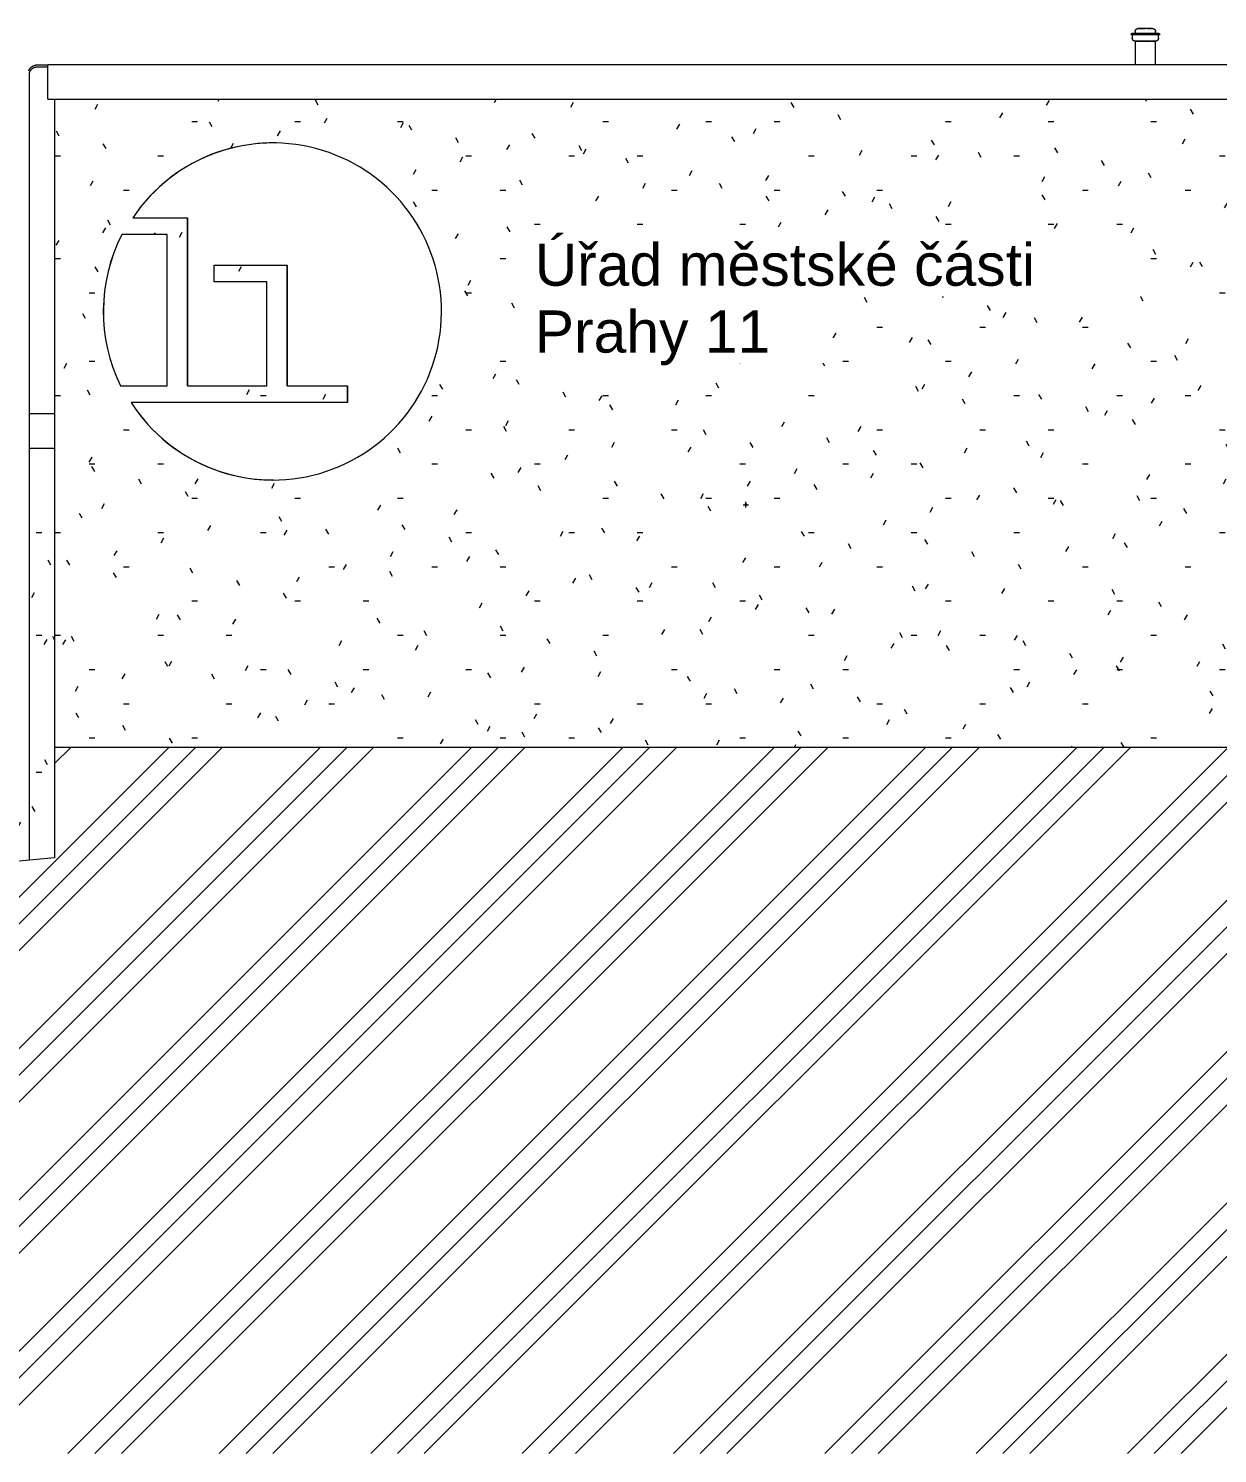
# Model space of a CAD drawing. Header units: millimetres. Extents: x -17526 to 472153, y -45352 to 20466.
# Drawn here: x 281942 to 288996, y -2010 to 6445 of the extents above; entities that cross this region are included whole.
import ezdxf

# ---------------------------------------------------------------- set-up
doc = ezdxf.new("R2010")
doc.units = ezdxf.units.MM
for name, color, linetype, lineweight in [('A-DETL-GENF', 92, 'Continuous', 9), ('A-DETL-THIN', 151, 'Continuous', 9), ('A-GENM', 13, 'Continuous', 9), ('A-ROOF-OTLN', 132, 'Continuous', 9), ('A-WALL', 113, 'Continuous', 9), ('A-WALL-PATT', 111, 'Continuous', 9), ('E-POWR-CNDT', 130, 'Continuous', 9), ('E-POWR-CNTR', 130, 'Continuous', 9), ('E-POWR-DROP', 130, 'Continuous', 9), ('G-ANNO-TEXT', 231, 'Continuous', 9), ('M-HVAC-CDFF', 50, 'Continuous', 9)]:
    doc.layers.add(name, color=color, linetype=linetype, lineweight=lineweight)
doc.styles.add('Arial_3', font='arial.ttf', dxfattribs={"height": 250})

# ---------------------------------------------------------------- blocks, each defined once
blk = doc.blocks.new('Obecné modely 3 - Obecné modely 1-1808111-S-Nový')
at = {"layer": 'A-GENM', "color": 11}
for p, q in [((-47650.1, 5766.4), (-47650.3, 5766.4)), ((-48481.7, 5322.1), (-48481.5, 5322.1)), ((-48481.5, 5322.1), (-48156.9, 5322.1)), ((-48157.1, 4325.5), (-48157.1, 5322.1)), ((-48156.9, 5322.1), (-48156.9, 4325.5)), ((-48547.3, 5222.1), (-48547.1, 5222.1)), ((-48276.9, 5222.1), (-48547.1, 5222.1)), ((-48276.9, 4325.1), (-48276.9, 5222.1)), ((-47997.8, 4941.4), (-47997.8, 5041.4)), ((-47997.8, 5041.4), (-47566, 5041.4)), ((-47566.2, 4325.5), (-47566.2, 5041.4)), ((-47566, 5041.4), (-47566, 4325.5)), ((-47686, 4941.4), (-47997.8, 4941.4)), ((-47686, 4325.5), (-47686, 4941.4)), ((-48554.5, 4325.1), (-48554.3, 4325.1)), ((-48554.3, 4325.1), (-48276.9, 4325.1)), ((-48157.1, 4325.5), (-48156.9, 4325.5)), ((-48156.9, 4325.5), (-47686, 4325.5)), ((-47566.2, 4325.5), (-47566, 4325.5)), ((-47566, 4325.5), (-47208.1, 4325.5)), ((-47208.3, 4225.5), (-47208.3, 4325.5)), ((-47208.1, 4325.5), (-47208.1, 4225.5)), ((-48491.2, 4225.5), (-48491.4, 4225.5)), ((-47208.1, 4225.5), (-48491.2, 4225.5)), ((-47650.3, 3766.4), (-47650.1, 3766.4))]:
    blk.add_line(p, q, dxfattribs=at)
for centre, major_axis, start_param, end_param in [((-47650.1, 4766.4), (0, 1000), 2.142237, 7.264721), ((-47650.3, 4766.4), (0, 1000), 6.262496, 6.373854), ((-47650.3, 4766.4), (0, 1000), 0.202027, 0.981536), ((-47650.3, 4766.4), (0, 1006.1), 1.100689, 2.024868), ((-47650.1, 4766.4), (0, 1006.1), 1.100689, 2.024868), ((-47650.3, 4766.4), (0, 1000), 2.142237, 2.921745), ((-47650.3, 4766.4), (0, 1000), 3.033104, 3.144462)]:
    blk.add_ellipse(centre, major_axis=major_axis, ratio=0.999977, start_param=start_param, end_param=end_param, dxfattribs=at)
blk = doc.blocks.new('Komín8 - Komín8-2014626-S-Nový')
at = {"layer": 'M-HVAC-CDFF'}
for p, q in [((-42534.1, 6427.7), (-42534.1, 6415.4)), ((-42414.1, 6415.4), (-42414.1, 6427.7)), ((-42559.1, 6410), (-42394.3, 6410)), ((-42551.8, 6410), (-42551.8, 6387.7)), ((-42534.1, 6415.4), (-42531.8, 6415.4)), ((-42534.1, 6370), (-42534.1, 6229.6)), ((-42487.5, 6370), (-42534.1, 6370)), ((-42463.5, 6370), (-42486.6, 6370)), ((-42439.3, 6370), (-42460.8, 6370)), ((-42414.1, 6370), (-42436.4, 6370)), ((-42416.5, 6415.4), (-42414.1, 6415.4)), ((-42414.1, 6229.6), (-42414.1, 6370)), ((-42396.5, 6387.7), (-42396.5, 6410)), ((-42393.2, 6410), (-42389.1, 6410))]:
    blk.add_line(p, q, dxfattribs=at)
at = {"layer": 'M-HVAC-CDFF', "flags": 128}
for points in [[(-42534.1, 6427.7), (-42534.1, 6428.4), (-42534.1, 6429.1), (-42534, 6429.8), (-42533.9, 6430.5), (-42533.8, 6431.2), (-42533.6, 6431.9), (-42533.5, 6432.6), (-42533.2, 6433.3), (-42533, 6433.9), (-42532.7, 6434.6), (-42532.5, 6435.2), (-42532.1, 6435.9), (-42531.8, 6436.5), (-42531.4, 6437.1), (-42531.1, 6437.7), (-42530.6, 6438.3), (-42530.2, 6438.8), (-42529.8, 6439.4), (-42529.3, 6439.9), (-42528.8, 6440.4), (-42528.3, 6440.9), (-42527.7, 6441.3), (-42527.2, 6441.8), (-42526.6, 6442.2), (-42526, 6442.6), (-42525.4, 6443), (-42524.8, 6443.3), (-42524.2, 6443.6), (-42523.5, 6443.9), (-42522.9, 6444.2), (-42522.2, 6444.4), (-42521.5, 6444.7), (-42520.9, 6444.8), (-42520.2, 6445), (-42519.5, 6445.1), (-42518.8, 6445.2), (-42518.1, 6445.3), (-42517.4, 6445.4), (-42516.7, 6445.4), (-42516.5, 6445.4)], [(-42516.5, 6445.4), (-42516.4, 6445.4), (-42516.3, 6445.4), (-42516.2, 6445.4), (-42515.9, 6445.4), (-42515.6, 6445.4), (-42515.3, 6445.4), (-42514.8, 6445.4), (-42514.3, 6445.4), (-42513.8, 6445.4), (-42513.1, 6445.4), (-42512.4, 6445.4), (-42511.7, 6445.4), (-42510.9, 6445.4), (-42510, 6445.4), (-42509.1, 6445.4), (-42508.1, 6445.4), (-42507.1, 6445.4), (-42506, 6445.4), (-42504.8, 6445.4), (-42503.6, 6445.4), (-42502.4, 6445.4), (-42501.1, 6445.4), (-42499.8, 6445.4), (-42498.4, 6445.4), (-42497, 6445.4), (-42495.6, 6445.4), (-42494.1, 6445.4), (-42492.6, 6445.4), (-42491, 6445.4), (-42489.5, 6445.4), (-42487.9, 6445.4), (-42486.3, 6445.4), (-42484.6, 6445.4), (-42483, 6445.4), (-42481.3, 6445.4), (-42479.7, 6445.4), (-42478, 6445.4), (-42476.3, 6445.4), (-42474.6, 6445.4)], [(-42431.8, 6445.4), (-42431.9, 6445.4), (-42432, 6445.4), (-42432.1, 6445.4), (-42432.4, 6445.4), (-42432.7, 6445.4), (-42433, 6445.4), (-42433.5, 6445.4), (-42434, 6445.4), (-42434.5, 6445.4), (-42435.2, 6445.4), (-42435.9, 6445.4), (-42436.6, 6445.4), (-42437.4, 6445.4), (-42438.3, 6445.4), (-42439.2, 6445.4), (-42440.2, 6445.4), (-42441.2, 6445.4), (-42442.3, 6445.4), (-42443.5, 6445.4), (-42444.7, 6445.4), (-42445.9, 6445.4), (-42447.2, 6445.4), (-42448.5, 6445.4), (-42449.9, 6445.4), (-42451.3, 6445.4), (-42452.7, 6445.4), (-42454.2, 6445.4), (-42455.7, 6445.4), (-42457.2, 6445.4), (-42458.8, 6445.4), (-42460.4, 6445.4), (-42462, 6445.4), (-42463.6, 6445.4), (-42465.3, 6445.4), (-42467, 6445.4), (-42468.6, 6445.4), (-42470.3, 6445.4), (-42472, 6445.4), (-42473.7, 6445.4), (-42475.4, 6445.4), (-42477.1, 6445.4), (-42478.8, 6445.4), (-42480.4, 6445.4), (-42482.1, 6445.4), (-42483.8, 6445.4), (-42485.4, 6445.4), (-42487, 6445.4), (-42488.6, 6445.4), (-42490.2, 6445.4), (-42491.8, 6445.4), (-42493.3, 6445.4), (-42494.8, 6445.4), (-42496.2, 6445.4), (-42497.7, 6445.4), (-42499.1, 6445.4), (-42500.4, 6445.4), (-42501.7, 6445.4), (-42503, 6445.4), (-42504.2, 6445.4), (-42505.4, 6445.4), (-42506.5, 6445.4), (-42507.5, 6445.4), (-42508.5, 6445.4), (-42509.5, 6445.4), (-42510.4, 6445.4), (-42511.3, 6445.4), (-42512, 6445.4), (-42512.8, 6445.4), (-42513.4, 6445.4), (-42514, 6445.4), (-42514.6, 6445.4), (-42515, 6445.4), (-42515.4, 6445.4), (-42515.8, 6445.4), (-42516, 6445.4), (-42516.2, 6445.4), (-42516.4, 6445.4), (-42516.5, 6445.4), (-42516.5, 6445.4)], [(-42462.9, 6445.4), (-42461.3, 6445.4), (-42459.7, 6445.4), (-42458.1, 6445.4), (-42456.5, 6445.4), (-42455, 6445.4), (-42453.5, 6445.4), (-42452.1, 6445.4), (-42450.6, 6445.4), (-42449.2, 6445.4), (-42447.9, 6445.4), (-42446.6, 6445.4), (-42445.3, 6445.4), (-42444.1, 6445.4), (-42442.9, 6445.4), (-42441.8, 6445.4), (-42440.8, 6445.4)], [(-42437.9, 6445.4), (-42437, 6445.4), (-42436.3, 6445.4), (-42435.5, 6445.4), (-42434.9, 6445.4), (-42434.3, 6445.4), (-42433.7, 6445.4), (-42433.3, 6445.4), (-42432.9, 6445.4), (-42432.5, 6445.4), (-42432.2, 6445.4), (-42432, 6445.4), (-42431.9, 6445.4), (-42431.8, 6445.4), (-42431.8, 6445.4)], [(-42431.8, 6445.4), (-42431.1, 6445.4), (-42430.4, 6445.3), (-42429.7, 6445.3), (-42429, 6445.2), (-42428.3, 6445), (-42427.6, 6444.9), (-42426.9, 6444.7), (-42426.3, 6444.5), (-42425.6, 6444.3), (-42424.9, 6444), (-42424.3, 6443.7), (-42423.7, 6443.4), (-42423, 6443.1), (-42422.4, 6442.7), (-42421.8, 6442.3), (-42421.3, 6441.9), (-42420.7, 6441.5), (-42420.2, 6441), (-42419.6, 6440.5), (-42419.1, 6440), (-42418.7, 6439.5), (-42418.2, 6439), (-42417.8, 6438.4), (-42417.3, 6437.9), (-42416.9, 6437.3), (-42416.6, 6436.7), (-42416.2, 6436.1), (-42415.9, 6435.4), (-42415.6, 6434.8), (-42415.3, 6434.1), (-42415.1, 6433.5), (-42414.9, 6432.8), (-42414.7, 6432.1), (-42414.5, 6431.4), (-42414.4, 6430.7), (-42414.3, 6430), (-42414.2, 6429.3), (-42414.2, 6428.6), (-42414.1, 6427.9), (-42414.1, 6427.7)], [(-42559.1, 6410), (-42559.1, 6410.2), (-42559.1, 6410.4), (-42559.1, 6410.7), (-42559.1, 6410.9), (-42559, 6411.1), (-42559, 6411.3), (-42558.9, 6411.5), (-42558.9, 6411.7), (-42558.8, 6411.9), (-42558.7, 6412.1), (-42558.6, 6412.3), (-42558.5, 6412.5), (-42558.4, 6412.7), (-42558.3, 6412.9), (-42558.2, 6413.1), (-42558.1, 6413.2), (-42557.9, 6413.4), (-42557.8, 6413.6), (-42557.6, 6413.7), (-42557.5, 6413.9), (-42557.3, 6414.1), (-42557.2, 6414.2), (-42557, 6414.3), (-42556.8, 6414.5), (-42556.6, 6414.6), (-42556.5, 6414.7), (-42556.3, 6414.8), (-42556.1, 6414.9), (-42555.9, 6415), (-42555.7, 6415.1), (-42555.5, 6415.1), (-42555.3, 6415.2), (-42555.1, 6415.3), (-42554.8, 6415.3), (-42554.6, 6415.4), (-42554.4, 6415.4), (-42554.2, 6415.4), (-42554, 6415.4), (-42553.8, 6415.4), (-42553.7, 6415.4)], [(-42553.7, 6415.4), (-42553.6, 6415.4), (-42553.4, 6415.4), (-42553.1, 6415.4), (-42552.7, 6415.4), (-42552.1, 6415.4), (-42551.4, 6415.4), (-42550.6, 6415.4), (-42549.7, 6415.4), (-42548.6, 6415.4), (-42547.4, 6415.4), (-42546.1, 6415.4), (-42544.7, 6415.4), (-42543.2, 6415.4), (-42541.6, 6415.4), (-42539.8, 6415.4), (-42538, 6415.4), (-42536, 6415.4), (-42534.1, 6415.4)], [(-42394.6, 6415.4), (-42394.6, 6415.4), (-42394.8, 6415.4), (-42395.2, 6415.4), (-42395.6, 6415.4), (-42396.2, 6415.4), (-42396.9, 6415.4), (-42397.7, 6415.4), (-42398.6, 6415.4), (-42399.7, 6415.4), (-42400.9, 6415.4), (-42402.2, 6415.4), (-42403.6, 6415.4), (-42405.1, 6415.4), (-42406.7, 6415.4), (-42408.5, 6415.4), (-42410.3, 6415.4), (-42412.3, 6415.4), (-42414.3, 6415.4), (-42416.5, 6415.4), (-42418.7, 6415.4), (-42421, 6415.4), (-42423.5, 6415.4), (-42425.9, 6415.4), (-42428.5, 6415.4), (-42431.2, 6415.4), (-42433.9, 6415.4), (-42436.6, 6415.4), (-42439.5, 6415.4), (-42442.4, 6415.4), (-42445.3, 6415.4), (-42448.3, 6415.4), (-42451.3, 6415.4), (-42454.4, 6415.4), (-42457.5, 6415.4), (-42460.6, 6415.4), (-42463.8, 6415.4), (-42466.9, 6415.4), (-42470.1, 6415.4), (-42473.3, 6415.4), (-42476.5, 6415.4), (-42479.6, 6415.4), (-42482.8, 6415.4), (-42486, 6415.4), (-42489.1, 6415.4), (-42492.2, 6415.4), (-42495.3, 6415.4), (-42498.4, 6415.4), (-42501.4, 6415.4), (-42504.3, 6415.4), (-42507.3, 6415.4), (-42510.1, 6415.4), (-42512.9, 6415.4), (-42515.7, 6415.4), (-42518.4, 6415.4), (-42521, 6415.4), (-42523.5, 6415.4), (-42526, 6415.4), (-42528.3, 6415.4), (-42530.6, 6415.4), (-42532.8, 6415.4), (-42534.9, 6415.4), (-42536.9, 6415.4), (-42538.8, 6415.4), (-42540.6, 6415.4), (-42542.3, 6415.4), (-42543.9, 6415.4), (-42545.4, 6415.4), (-42546.7, 6415.4), (-42548, 6415.4), (-42549.1, 6415.4), (-42550.1, 6415.4), (-42551, 6415.4), (-42551.8, 6415.4), (-42552.4, 6415.4), (-42552.9, 6415.4), (-42553.3, 6415.4), (-42553.6, 6415.4), (-42553.7, 6415.4), (-42553.7, 6415.4)], [(-42534.1, 6370), (-42534.9, 6370), (-42535.6, 6370.1), (-42536.3, 6370.1), (-42537, 6370.2), (-42537.7, 6370.4), (-42538.3, 6370.5), (-42539, 6370.7), (-42539.7, 6370.9), (-42540.4, 6371.1), (-42541, 6371.4), (-42541.7, 6371.7), (-42542.3, 6372), (-42542.9, 6372.3), (-42543.5, 6372.7), (-42544.1, 6373.1), (-42544.7, 6373.5), (-42545.3, 6373.9), (-42545.8, 6374.4), (-42546.3, 6374.9), (-42546.8, 6375.4), (-42547.3, 6375.9), (-42547.8, 6376.4), (-42548.2, 6377), (-42548.6, 6377.5), (-42549, 6378.1), (-42549.4, 6378.7), (-42549.7, 6379.3), (-42550.1, 6380), (-42550.4, 6380.6), (-42550.6, 6381.3), (-42550.9, 6381.9), (-42551.1, 6382.6), (-42551.3, 6383.3), (-42551.4, 6384), (-42551.6, 6384.7), (-42551.7, 6385.4), (-42551.7, 6386.1), (-42551.8, 6386.8), (-42551.8, 6387.5), (-42551.8, 6387.7)], [(-42528.9, 6370), (-42529.8, 6370), (-42530.7, 6370), (-42531.4, 6370), (-42532.1, 6370), (-42532.7, 6370), (-42533.2, 6370), (-42533.5, 6370), (-42533.8, 6370), (-42534, 6370), (-42534.1, 6370), (-42534.1, 6370)], [(-42534.1, 6370), (-42534.1, 6370), (-42534, 6370), (-42533.7, 6370), (-42533.4, 6370), (-42532.9, 6370), (-42532.4, 6370), (-42531.8, 6370), (-42531.1, 6370), (-42530.3, 6370), (-42529.4, 6370), (-42528.4, 6370), (-42527.4, 6370), (-42526.2, 6370), (-42525, 6370), (-42523.7, 6370), (-42522.3, 6370), (-42520.8, 6370), (-42519.3, 6370), (-42517.6, 6370), (-42515.9, 6370), (-42514.2, 6370), (-42512.4, 6370), (-42510.5, 6370), (-42508.6, 6370), (-42506.6, 6370), (-42504.5, 6370), (-42502.4, 6370), (-42500.3, 6370), (-42498.1, 6370), (-42495.9, 6370), (-42493.6, 6370), (-42491.3, 6370), (-42489, 6370), (-42486.7, 6370), (-42484.3, 6370), (-42482, 6370), (-42479.6, 6370), (-42477.2, 6370), (-42474.8, 6370), (-42472.4, 6370), (-42470, 6370), (-42467.6, 6370), (-42465.2, 6370), (-42462.9, 6370), (-42460.5, 6370), (-42458.2, 6370), (-42455.9, 6370), (-42453.6, 6370), (-42451.4, 6370), (-42449.2, 6370), (-42447, 6370), (-42444.9, 6370), (-42442.8, 6370), (-42440.8, 6370), (-42438.8, 6370), (-42436.9, 6370), (-42435.1, 6370), (-42433.3, 6370), (-42431.6, 6370), (-42429.9, 6370), (-42428.3, 6370), (-42426.8, 6370), (-42425.4, 6370), (-42424, 6370), (-42422.7, 6370), (-42421.5, 6370), (-42420.4, 6370), (-42419.4, 6370), (-42418.5, 6370), (-42417.6, 6370), (-42416.9, 6370), (-42416.2, 6370), (-42415.6, 6370), (-42415.1, 6370), (-42414.7, 6370), (-42414.5, 6370), (-42414.3, 6370), (-42414.2, 6370), (-42414.1, 6370)], [(-42414.1, 6370), (-42414.2, 6370), (-42414.3, 6370), (-42414.6, 6370), (-42414.9, 6370), (-42415.3, 6370), (-42415.9, 6370), (-42416.5, 6370), (-42417.2, 6370), (-42418, 6370), (-42418.9, 6370), (-42419.9, 6370)], [(-42396.5, 6387.7), (-42396.5, 6387), (-42396.5, 6386.3), (-42396.6, 6385.6), (-42396.7, 6384.9), (-42396.8, 6384.2), (-42397, 6383.5), (-42397.2, 6382.8), (-42397.4, 6382.1), (-42397.6, 6381.5), (-42397.9, 6380.8), (-42398.1, 6380.1), (-42398.5, 6379.5), (-42398.8, 6378.9), (-42399.2, 6378.3), (-42399.6, 6377.7), (-42400, 6377.1), (-42400.4, 6376.6), (-42400.9, 6376), (-42401.3, 6375.5), (-42401.8, 6375), (-42402.3, 6374.5), (-42402.9, 6374.1), (-42403.4, 6373.6), (-42404, 6373.2), (-42404.6, 6372.8), (-42405.2, 6372.4), (-42405.8, 6372.1), (-42406.4, 6371.8), (-42407.1, 6371.5), (-42407.7, 6371.2), (-42408.4, 6371), (-42409.1, 6370.7), (-42409.8, 6370.6), (-42410.4, 6370.4), (-42411.1, 6370.3), (-42411.8, 6370.2), (-42412.5, 6370.1), (-42413.2, 6370), (-42414, 6370), (-42414.1, 6370)], [(-42413.4, 6415.4), (-42411.4, 6415.4), (-42409.5, 6415.4), (-42407.7, 6415.4), (-42406, 6415.4), (-42404.4, 6415.4), (-42402.9, 6415.4), (-42401.6, 6415.4), (-42400.3, 6415.4), (-42399.2, 6415.4), (-42398.2, 6415.4), (-42397.3, 6415.4), (-42396.5, 6415.4), (-42395.9, 6415.4), (-42395.4, 6415.4), (-42395, 6415.4), (-42394.7, 6415.4), (-42394.6, 6415.4), (-42394.6, 6415.4)], [(-42394.6, 6415.4), (-42394.4, 6415.4), (-42394.1, 6415.4), (-42393.9, 6415.4), (-42393.7, 6415.4), (-42393.5, 6415.3), (-42393.3, 6415.3), (-42393.1, 6415.2), (-42392.9, 6415.2), (-42392.7, 6415.1), (-42392.5, 6415), (-42392.3, 6414.9), (-42392.1, 6414.8), (-42391.9, 6414.7), (-42391.7, 6414.6), (-42391.5, 6414.5), (-42391.3, 6414.4), (-42391.2, 6414.2), (-42391, 6414.1), (-42390.8, 6413.9), (-42390.7, 6413.8), (-42390.5, 6413.6), (-42390.4, 6413.5), (-42390.3, 6413.3), (-42390.1, 6413.1), (-42390, 6412.9), (-42389.9, 6412.8), (-42389.8, 6412.6), (-42389.7, 6412.4), (-42389.6, 6412.2), (-42389.5, 6412), (-42389.4, 6411.8), (-42389.4, 6411.6), (-42389.3, 6411.4), (-42389.3, 6411.1), (-42389.2, 6410.9), (-42389.2, 6410.7), (-42389.2, 6410.5), (-42389.2, 6410.3), (-42389.1, 6410.1), (-42389.1, 6410)]]:
    blk.add_lwpolyline(points, dxfattribs=at)

msp = doc.modelspace()

# ---------------------------------------------------------------- hatches: boundary and pattern name
at = {"layer": 'A-DETL-GENF'}
h = msp.add_hatch(dxfattribs=at)
h.set_pattern_fill('FP_120', style=0, pattern_type=2)
h.set_pattern_definition([(45, (331041.9, 0), (-449.013, 449.013), []), (45, (331200.66, 0), (0, 898.0256), []), (45, (330883.16, 0), (0, 898.0256), [])])
h.paths.add_polyline_path([(243693.3, -2010), (334529.7, -2010), (334529.7, 2836.7), (331268, 2493.9), (324169.1, 2370), (324169.1, 2230), (320818.1, 2230), (320529.9, 2518.2), (314589.4, 2518.2), (314195.5, 2587.6), (310107.7, 2230), (298412.8, 2230), (298412.8, 2180), (282096.8, 2180), (282096.8, 1523.5), (277777.9, 1145.6), (277335.2, 890), (270891, 889.6), (270060.6, 846), (265692.6, 846), (265692.6, 1112.6), (246615.4, 988.4), (242950.1, 988.4), (234618.6, 788.9), (234618.6, 588.9), (232518.6, 588.9), (232518.6, -2010), (241895.1, -2010)])
at = {"layer": 'A-WALL-PATT'}
h = msp.add_hatch(dxfattribs=at)
h.set_pattern_fill('FP_123', color=11, style=0, pattern_type=2)
h.set_pattern_definition([(0, (330865.2, 0), (812.781, 203.2), [33.527, -576.059, 33.527, -576.059, -3251.125]), (0, (330865.2, 0), (812.781, 203.2), [-1219.172, 33.527, -1185.645, 33.527, -576.059, -1422.367]), (0, (330865.2, 0), (812.781, 203.2), [-3047.93, 33.527, -372.863, 33.527, -982.449]), (119.999, (331170, 101.6), (-582.35875, 602.3093), [33.528, -576.069, -3860.778]), (119.999, (331170, 101.6), (-582.35875, 602.3093), [-609.597, 33.528, -576.069, -3251.181]), (119.999, (331170, 101.6), (-582.35875, 602.3093), [-1219.193, 33.528, -1185.665, -2031.988]), (119.999, (331170, 101.6), (-582.35875, 602.3093), [-2438.386, 33.528, -576.069, -1422.392]), (119.999, (331170, 101.6), (-582.35875, 602.3093), [-3047.983, 33.528, -372.87, -1015.994]), (119.999, (331170, 101.6), (-582.35875, 602.3093), [-3454.38, 33.528, -982.466]), (240.001, (331271.6, 508), (-230.4117, -805.5071), [33.528, -576.069, -3860.778]), (240.001, (331271.6, 508), (-230.4117, -805.5071), [-609.597, 33.528, -576.069, -3251.181]), (240.001, (331271.6, 508), (-230.4117, -805.5071), [-1219.193, 33.528, -1185.665, -2031.988]), (240.001, (331271.6, 508), (-230.4117, -805.5071), [-2438.386, 33.528, -576.069, -1422.392]), (240.001, (331271.6, 508), (-230.4117, -805.5071), [-3047.983, 33.528, -372.87, -1015.994]), (240.001, (331271.6, 508), (-230.4117, -805.5071), [-3454.38, 33.528, -982.466])])
h.paths.add_polyline_path([(282096.8, 2180), (289165.7, 2180), (289165.7, 4830), (290165.7, 4830), (290165.7, 2180), (292335.6, 2180), (292335.6, 4850), (293985.6, 4850), (293985.6, 2180), (297879.8, 2180), (297879.8, 6025.6), (282096.8, 6025.6), (282096.8, 2799.2)])
h.paths.add_polyline_path([(297889.8, 2180), (298204.8, 2180), (298204.8, 6025.6), (297889.8, 6025.6), (297889.8, 2283.9)])
h.paths.add_polyline_path([(292187.9, 3130), (292175.6, 3130), (292175.8, 3230), (292275.8, 3230), (292275.8, 3130), (292188.2, 3130)])
h.paths.add_polyline_path([(292035.8, 3130), (292035.6, 3130), (292035.8, 3230), (292135.8, 3230), (292135.8, 3130)])
h.paths.add_polyline_path([(292225.8, 3157.5), (292229.4, 3159), (292230.8, 3162.5), (292230.8, 3183.8), (292234.5, 3187.5), (292235.8, 3192.8), (292234.5, 3197.5), (292230.2, 3201.4), (292225.8, 3202.5), (292228.4, 3202.1), (292232.9, 3199.5), (292235.5, 3194.8), (292235.5, 3189.9), (292232.9, 3185.4), (292230.8, 3183.8), (292230.1, 3160), (292228.3, 3158.2), (292224.6, 3157.7)])
h.paths.add_polyline_path([(292190.8, 3177), (292193.4, 3178.5), (292193.4, 3181.5), (292190.8, 3183), (292192.9, 3182.1), (292192.3, 3177.7), (292190.1, 3177.1)])
h.paths.add_polyline_path([(292260.8, 3177), (292263.4, 3178.5), (292263.4, 3181.5), (292260.8, 3183), (292262.9, 3182.1), (292262.3, 3177.7), (292260.1, 3177.1)])
h.paths.add_polyline_path([(290895.9, 3410), (290695.9, 3410), (290695.6, 4830), (291495.6, 4830), (291495.6, 3410), (291120.7, 3410)])
h.paths.add_polyline_path([(296740.1, 3410), (296628.2, 3410), (296627.9, 4830), (297427.9, 4830), (297427.9, 3410), (297189.6, 3410)])
h.paths.add_polyline_path([(295128.3, 3410), (295128, 4830), (295928, 4830), (295928, 3410), (295391.4, 3410)])
h.paths.add_polyline_path([(286200.5, 3611.3), (286193.7, 3612.2), (286191.9, 3613.7), (286189.3, 3620), (286191.9, 3626.3), (286195.9, 3628.7), (286200.5, 3628.3), (286202.7, 3627.8), (286206.9, 3622.3), (286206, 3615.5)])
h.paths.add_polyline_path([(283394.7, 3766.4), (283283.5, 3772.2), (283173.5, 3790.4), (283066.4, 3820.7), (282963.3, 3862.7), (282865.6, 3915.9), (282774.3, 3979.6), (282690.7, 4053.1), (282615.8, 4135.4), (282550.7, 4225.5), (283833.6, 4225.5), (283833.6, 4325.5), (283475.7, 4325.5), (283475.7, 5041.4), (283044.1, 5041.4), (283044.1, 4941.4), (283355.9, 4941.4), (283355.9, 4325.5), (282884.8, 4325.5), (282884.8, 5322.1), (282560.5, 5322.4), (282627.4, 5411.3), (282703.7, 5492.2), (282788.6, 5564.1), (282885, 5628.2), (282979.7, 5677.6), (283083.5, 5717.7), (283191.1, 5746), (283301.2, 5762.2), (283412.5, 5766.1), (283523.4, 5757.7), (283632.8, 5736.9), (283739.1, 5704.1), (283841.2, 5659.7), (283937.7, 5604.2), (284027.4, 5538.3), (284109.3, 5462.9), (284182.2, 5378.9), (284245.4, 5287.2), (284298, 5189.1), (284339.4, 5085.8), (284369, 4978.5), (284386.9, 4860.3), (284391.7, 4757.4), (284384.5, 4646.4), (284365.1, 4536.8), (284333.5, 4430.1), (284289.2, 4325.5), (284236, 4230.3), (284171.2, 4139.9), (284096.7, 4057.1), (284013.6, 3983.2), (283922.7, 3918.9), (283825.2, 3865.2), (283722.4, 3822.6), (283615.5, 3791.7), (283505.8, 3772.9), (283478.4, 3771.3)])
h.paths.add_polyline_path([(294695.6, 3993.7), (294652.7, 3999.4), (294611.4, 4016.5), (294573.4, 4044.2), (294540, 4081.5), (294512.7, 4127), (294492.3, 4178.9), (294479.8, 4235.7), (294475.6, 4293.7), (294479.8, 4352.2), (294492.3, 4408.5), (294512.7, 4460.3), (294540, 4505.8), (294573.4, 4543.1), (294611.4, 4570.8), (294652.7, 4587.9), (294695.6, 4593.7), (294738.5, 4587.9), (294779.8, 4570.8), (294817.8, 4543.1), (294851.2, 4505.8), (294878.5, 4460.3), (294898.8, 4408.5), (294911.9, 4345), (294915.6, 4293.7), (294911.4, 4235.1), (294896.6, 4173.2), (294878.5, 4127), (294851.2, 4081.5), (294817.8, 4044.2), (294779.8, 4016.5), (294738.5, 3999.4), (294717.1, 3996.6)])
h.paths.add_polyline_path([(291795, 4070), (291715.6, 4070), (291715.7, 4270), (291965.7, 4270), (291965.7, 4070), (291874.2, 4070)])
h.paths.add_polyline_path([(292055.7, 4110), (292055.7, 4260), (292255.6, 4260), (292255.6, 4110), (292244.6, 4110)])
h.paths.add_polyline_path([(291795, 4310), (291715.6, 4310), (291715.7, 4510), (291965.7, 4510), (291965.7, 4310)])
h.paths.add_polyline_path([(282550.5, 4325.1), (282487.5, 4325.1), (282447, 4420.1), (282416.5, 4518.7), (282396.2, 4620.2), (282386.4, 4722.8), (282387.5, 4827.9), (282398.9, 4929.6), (282420.8, 5030.2), (282452.9, 5128.2), (282494.8, 5222.1), (282765, 5222.1), (282765, 4325.1), (282550.7, 4325.1)])
h.paths.add_polyline_path([(292255.6, 4330), (292055.7, 4330), (292055.7, 4480), (292255.6, 4480)])
h.paths.add_polyline_path([(290391.1, 4830.6), (290368.8, 4834), (290351.4, 4841.3), (290331.3, 4858), (290321.6, 4871), (290313.8, 4891), (290311.7, 4913.2), (290314.4, 4931.6), (290322.3, 4950.2), (290334.9, 4966.1), (290353.5, 4979.6), (290372, 4986.9), (290391.1, 4989.4), (290414, 4985.7), (290430.8, 4978.7), (290447.2, 4966.1), (290459.8, 4949.7), (290468.3, 4926.6), (290470.4, 4909.8), (290467.7, 4889.4), (290459.8, 4870.3), (290446.4, 4853.3), (290430.7, 4841.3), (290410.1, 4833.1), (290391.1, 4830.6)])
h.paths.add_polyline_path([(293235.7, 4877.9), (293197.1, 4884), (293182.7, 4890.7), (293173.2, 4894.6), (293147.3, 4914.5), (293126.1, 4943.8), (293115, 4970.5), (293110.7, 5002.9), (293116.9, 5041.5), (293124.4, 5057.8), (293127.5, 5065.4), (293149, 5092.5), (293173.2, 5111.1), (293203.4, 5123.6), (293235.7, 5127.9), (293274.4, 5121.7), (293288.9, 5115), (293298.2, 5111.1), (293324.1, 5091.2), (293345.4, 5061.9), (293356.9, 5032), (293360.7, 5002.9), (293354.6, 4964.2), (293347.1, 4947.9), (293344, 4940.4), (293322.5, 4913.2), (293298.2, 4894.6), (293268.1, 4882.1), (293254, 4880.3)])
h.paths.add_polyline_path([(291166.4, 4901.3), (291159.6, 4902.2), (291157.8, 4903.7), (291155.1, 4910), (291157.8, 4916.3), (291161.8, 4918.7), (291166.4, 4918.3), (291168.6, 4917.8), (291172.8, 4912.3), (291171.9, 4905.5)])
h.paths.add_polyline_path([(291832.3, 4937.4), (291831.9, 4938.5), (291828.5, 4937.4), (291822.1, 4958.8), (291963.1, 5003.1), (292102.9, 5040.8), (292251.1, 5074.9), (292406.9, 5104.9), (292569.6, 5130.3), (292738.5, 5150.8), (292918.9, 5166.2), (293092.6, 5175.2), (293276.8, 5178.4), (293461.1, 5175.1), (293663.9, 5163.6), (293832.6, 5148.2), (293998.6, 5127.4), (294159.7, 5101.6), (294314.5, 5071.2), (294478.7, 5032), (294601.8, 4998.1), (294727.4, 4958.3), (294719.3, 4937.4), (294584.7, 4978.9), (294444.9, 5017.1), (294290.8, 5052.8), (294290.8, 4994.9), (294256, 4994.9), (294256, 5054.9), (294279.7, 5054.9), (294141, 5081.9), (293978.3, 5107.6), (293809.3, 5128.3), (293624.2, 5144.2), (293455.5, 5153.1), (293268.1, 5156.2), (293087.9, 5152.9), (292907.8, 5143.2), (292731.1, 5127.4), (292543.9, 5103.6), (292399.7, 5080.5), (292268.1, 5054.9), (292290.8, 5054.9), (292290.8, 4994.9), (292256.1, 4994.9), (292256.1, 5052.6), (292241.7, 5049.4), (292092.8, 5014.4), (291952.1, 4975.5), (291891.9, 4956.4)])
h.paths.add_polyline_path([(290398.1, 5162.2), (290398.1, 5162.2), (290398.1, 5412.2), (290298.1, 5412.2), (290298.1, 5462.2), (290548.1, 5462.2), (290548.1, 5412.2), (290448.1, 5412.2), (290448.1, 5162.2), (290446.4, 5162.2)])
h.paths.add_polyline_path([(289620.6, 5271.3), (289613.8, 5272.2), (289612, 5273.7), (289609.4, 5280), (289612, 5286.3), (289616, 5288.7), (289620.6, 5288.3), (289622.8, 5287.8), (289627, 5282.3), (289626.1, 5275.5)])
h.paths.add_polyline_path([(289492.6, 5271.3), (289485.8, 5272.2), (289484, 5273.7), (289481.4, 5280), (289484, 5286.3), (289488, 5288.7), (289492.6, 5288.3), (289494.8, 5287.8), (289499, 5282.3), (289498.1, 5275.5)])
h = msp.add_hatch(dxfattribs=at)
h.set_pattern_fill('FP_134', color=11, style=0, pattern_type=2)
h.set_pattern_definition([(0, (330753.4, 0), (812.769, 203.2), [33.527, -576.05, 33.527, -576.05, -3251.076]), (0, (330753.4, 0), (812.769, 203.2), [-1219.154, 33.527, -1185.627, 33.527, -576.05, -1422.346]), (0, (330753.4, 0), (812.769, 203.2), [-3047.884, 33.527, -372.858, 33.527, -982.435]), (119.999, (331058.2, 101.6), (-582.35365, 602.3065), [33.528, -576.067, -3860.763]), (119.999, (331058.2, 101.6), (-582.35365, 602.3065), [-609.594, 33.528, -576.067, -3251.169]), (119.999, (331058.2, 101.6), (-582.35365, 602.3065), [-1219.188, 33.528, -1185.661, -2031.981]), (119.999, (331058.2, 101.6), (-582.35365, 602.3065), [-2438.377, 33.528, -576.067, -1422.386]), (119.999, (331058.2, 101.6), (-582.35365, 602.3065), [-3047.971, 33.528, -372.868, -1015.99]), (119.999, (331058.2, 101.6), (-582.35365, 602.3065), [-3454.367, 33.528, -982.463]), (240.001, (331159.8, 508), (-230.4143, -805.5056), [33.528, -576.067, -3860.763]), (240.001, (331159.8, 508), (-230.4143, -805.5056), [-609.594, 33.528, -576.067, -3251.169]), (240.001, (331159.8, 508), (-230.4143, -805.5056), [-1219.188, 33.528, -1185.661, -2031.981]), (240.001, (331159.8, 508), (-230.4143, -805.5056), [-2438.377, 33.528, -576.067, -1422.386]), (240.001, (331159.8, 508), (-230.4143, -805.5056), [-3047.971, 33.528, -372.868, -1015.99]), (240.001, (331159.8, 508), (-230.4143, -805.5056), [-3454.367, 33.528, -982.463])])
h.paths.add_polyline_path([(277483.2, 975.4), (277777.9, 1145.6), (281936.8, 1509.5), (281936.8, 3955.6), (277483.2, 3955.6), (277483.2, 3810.8), (277503.2, 3810.8), (277503.2, 3740.7), (277505.2, 3739.7), (277505.2, 3656.4), (277503.2, 3656.4), (277503.2, 3654.1), (277483.2, 3654.1), (277483.2, 1081.6)])
h.paths.add_polyline_path([(281946.8, 1510.3), (282096.8, 1523.5), (282096.8, 3955.6), (281946.8, 3955.6), (281946.8, 1523.5)])
h.paths.add_polyline_path([(279271.5, 1950), (278471.9, 1950), (278471.6, 3370), (279271.5, 3370), (279271.9, 1950)])
h.paths.add_polyline_path([(281051.8, 1950), (280251.9, 1950), (280251.5, 3370), (281051.5, 3370), (281051.8, 1969.6)])
at = {"layer": 'E-POWR-DROP'}
msp.add_hatch(color=256, dxfattribs=at).paths.add_polyline_path([(286200.5, 3611.3), (286206, 3615.5), (286206.9, 3617.7), (286206.9, 3622.3), (286202.7, 3627.8), (286195.9, 3628.7), (286191.9, 3626.3), (286189.3, 3620), (286191.9, 3613.7), (286193.7, 3612.2), (286198.2, 3611.6)])

# ---------------------------------------------------------------- linework, layer by layer
at = {"layer": 'A-DETL-THIN'}
for p, q in [((298412.8, 2180), (282096.8, 2180)), ((282096.8, 2180), (282096.8, 1523.5)), ((282096.8, 1523.5), (281491.3, 1470.5))]:
    msp.add_line(p, q, dxfattribs=at)
at = {"layer": 'A-ROOF-OTLN', "color": 11}
for p, q in [((282054.8, 6223.8), (282054.8, 6031.6)), ((298448.8, 6229.8), (282060.8, 6229.8)), ((282060.8, 6025.6), (297880, 6025.6)), ((282096.8, 4159.8), (281946.5, 4159.8)), ((281946.4, 3955.6), (282096.8, 3955.6))]:
    msp.add_line(p, q, dxfattribs=at)
for points, knots in [([(282060.8, 6229.8), (282060.7, 6229.8), (282060.4, 6229.8), (282060, 6229.8), (282059.7, 6229.7), (282059.3, 6229.6), (282058.9, 6229.5), (282058.5, 6229.4), (282058.2, 6229.2), (282057.8, 6229), (282057.5, 6228.8), (282057.1, 6228.5), (282056.7, 6228.2), (282056.3, 6227.8), (282056, 6227.4), (282055.6, 6226.9), (282055.3, 6226.1), (282054.9, 6225.2), (282054.8, 6224.4), (282054.8, 6223.8)], [-0.75, -0.75, -0.75, -0.75, -0.71875, -0.6875, -0.65625, -0.625, -0.59375, -0.5625, -0.53125, -0.5, -0.46875, -0.4375, -0.375, -0.34375, -0.3125, -0.25, -0.1875, -0.125, 0, 0, 0, 0]), ([(282054.8, 6031.6), (282054.8, 6031.1), (282054.9, 6030.3), (282055.3, 6029.3), (282055.6, 6028.6), (282056.1, 6028), (282056.5, 6027.5), (282056.9, 6027.1), (282057.2, 6026.9), (282057.5, 6026.6), (282057.8, 6026.4), (282058.2, 6026.2), (282058.5, 6026.1), (282058.9, 6025.9), (282059.3, 6025.8), (282059.7, 6025.7), (282060, 6025.7), (282060.4, 6025.6), (282060.7, 6025.6), (282060.8, 6025.6)], [-1, -1, -1, -1, -0.8888889, -0.8333333, -0.7777778, -0.7222222, -0.6666667, -0.6388889, -0.6111111, -0.5833333, -0.5555556, -0.5277778, -0.5, -0.4722222, -0.4444444, -0.4166667, -0.3888889, -0.3611111, -0.3333333, -0.3333333, -0.3333333, -0.3333333])]:
    msp.add_open_spline(points, degree=3, knots=knots, dxfattribs=at)
at = {"layer": 'A-WALL', "color": 11}
msp.add_line((282096.8, 6025.8), (282096.8, 2180), dxfattribs=at)
at = {"layer": 'E-POWR-CNDT', "color": 11}
for p, q in [((282024.3, 6227.2), (281991.8, 6227.2)), ((281991.8, 6217.2), (282024.3, 6217.2)), ((282055.9, 6227.2), (282024.3, 6227.2)), ((282024.3, 6217.2), (282054.8, 6217.2)), ((281946.8, 6139.7), (281946.8, 6172.2)), ((281946.8, 1510.3), (281946.8, 6139.7))]:
    msp.add_line(p, q, dxfattribs=at)
at = {"layer": 'E-POWR-CNDT', "color": 11, "flags": 128}
for points in [[(281991.8, 6227.2), (281989.6, 6227.2), (281987.4, 6227.1), (281985.2, 6226.9), (281983.1, 6226.5), (281980.9, 6226.2), (281978.7, 6225.7), (281976.6, 6225.1), (281974.5, 6224.5), (281972.4, 6223.7), (281970.4, 6222.9), (281968.4, 6222), (281966.4, 6221), (281964.5, 6220), (281962.6, 6218.8), (281960.8, 6217.6), (281959, 6216.4), (281957.2, 6215), (281955.5, 6213.6), (281953.9, 6212.1), (281952.4, 6210.6), (281950.9, 6209), (281949.4, 6207.3), (281948.1, 6205.6), (281946.8, 6203.8), (281945.5, 6202), (281944.4, 6200.1), (281943.3, 6198.2), (281942.3, 6196.2), (281941.4, 6194.2)], [(281946.8, 6172.2), (281946.8, 6174), (281947, 6175.8), (281947.1, 6177.6), (281947.4, 6179.4), (281947.7, 6181.2), (281948.1, 6182.9), (281948.6, 6184.7), (281949.1, 6186.4), (281949.7, 6188.1), (281950.4, 6189.8), (281951.1, 6191.4), (281951.9, 6193), (281952.8, 6194.6), (281953.7, 6196.2), (281954.7, 6197.7), (281955.7, 6199.1), (281956.8, 6200.5), (281958, 6201.9), (281959.2, 6203.2), (281960.5, 6204.5), (281961.8, 6205.8), (281963.1, 6206.9), (281964.6, 6208.1), (281966, 6209.1), (281967.5, 6210.1), (281969, 6211.1), (281970.6, 6211.9), (281972.2, 6212.8), (281973.8, 6213.5), (281975.5, 6214.2), (281977.2, 6214.8), (281978.9, 6215.4), (281980.6, 6215.8), (281982.4, 6216.3), (281984.2, 6216.6), (281985.9, 6216.9), (281987.7, 6217.1), (281989.5, 6217.2), (281991.3, 6217.2), (281991.8, 6217.2)]]:
    msp.add_lwpolyline(points, dxfattribs=at)
at = {"layer": 'E-POWR-CNTR'}
for p, q in [((286198.2, 3604), (286198.2, 3636)), ((286182.2, 3620), (286214.2, 3620))]:
    msp.add_line(p, q, dxfattribs=at)

# ---------------------------------------------------------------- block references
at = {"layer": 'A-GENM', "color": 11}
msp.add_blockref('Obecné modely 3 - Obecné modely 1-1808111-S-Nový', (331041.9, 0), dxfattribs=at)
at = {"layer": 'M-HVAC-CDFF'}
msp.add_blockref('Komín8 - Komín8-2014626-S-Nový', (331041.9, 0), dxfattribs=at)

# ---------------------------------------------------------------- next in the draw order: texts
at = {"layer": 'G-ANNO-TEXT', "color": 7, "insert": (284945.3, 5169.1), "char_height": 250, "width": 304.641, "attachment_point": 1, "style": 'Arial_3', "bg_fill": 3, "box_fill_scale": 1.25, "bg_fill_color": 256, "bg_fill_true_color": 13158600, "bg_fill_transparency": 0}
msp.add_mtext('\\fArial|b0|i0|c238|p34|;Ú', dxfattribs=at)

# ---------------------------------------------------------------- next in the draw order: texts
at = {"layer": 'G-ANNO-TEXT', "color": 7, "insert": (285196.6, 5169.1), "char_height": 250, "width": 3318.986, "attachment_point": 1, "style": 'Arial_3', "bg_fill": 3, "box_fill_scale": 1.25, "bg_fill_color": 256, "bg_fill_true_color": 13158600, "bg_fill_transparency": 0}
msp.add_mtext('řad městské části', dxfattribs=at)

# ---------------------------------------------------------------- next in the draw order: texts
at = {"layer": 'G-ANNO-TEXT', "color": 7, "insert": (284945.3, 4772.3), "char_height": 250, "width": 1667.51, "attachment_point": 1, "style": 'Arial_3', "bg_fill": 3, "box_fill_scale": 1.25, "bg_fill_color": 256, "bg_fill_true_color": 13158600, "bg_fill_transparency": 0}
msp.add_mtext('Prahy 11', dxfattribs=at)

doc.saveas('drawing.dxf')
